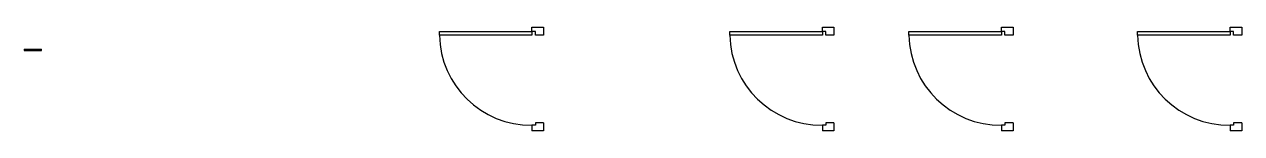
# Model space of a CAD drawing. Header units: millimetres. Extents: x -20622 to 21990, y -10877 to 8500.
# Drawn here: x 11464 to 21990, y 1875 to 2775 of the extents above; entities that cross this region are included whole.
import ezdxf

# ---------------------------------------------------------------- set-up
doc = ezdxf.new("R2010")
doc.units = ezdxf.units.MM
doc.layers.add('DOORS', color=50, linetype='Continuous')
doc.layers.add('Windows', color=190, linetype='Continuous')

msp = doc.modelspace()

# ---------------------------------------------------------------- linework, layer by layer
at = {"layer": 'DOORS'}
for p, q in [((15853, 2735), (15853, 2775)), ((15853, 2775), (15953, 2775)), ((15953, 2775), (15953, 2705)), ((18364, 2735), (18364, 2775)), ((18364, 2775), (18464, 2775)), ((18464, 2775), (18464, 2705)), ((19913, 2735), (19913, 2775)), ((19913, 2775), (20013, 2775)), ((20013, 2775), (20013, 2705)), ((21890, 2735), (21890, 2775)), ((21890, 2775), (21990, 2775)), ((21990, 2775), (21990, 2705)), ((15883, 2735), (15853, 2735)), ((15883, 2705), (15883, 2735)), ((15953, 2705), (15883, 2705)), ((18394, 2735), (18364, 2735)), ((18394, 2705), (18394, 2735)), ((18464, 2705), (18394, 2705)), ((19943, 2735), (19913, 2735)), ((19943, 2705), (19943, 2735)), ((20013, 2705), (19943, 2705)), ((21920, 2735), (21890, 2735)), ((21920, 2705), (21920, 2735)), ((21990, 2705), (21920, 2705)), ((15883, 1925), (15853, 1925)), ((15853, 1925), (15853, 1875)), ((15953, 1945), (15883, 1945)), ((15883, 1945), (15883, 1925)), ((15953, 1945), (15953, 1875)), ((18394, 1925), (18364, 1925)), ((18364, 1925), (18364, 1875)), ((18464, 1945), (18394, 1945)), ((18394, 1945), (18394, 1925)), ((18464, 1945), (18464, 1875)), ((19943, 1925), (19913, 1925)), ((19913, 1925), (19913, 1875)), ((20013, 1945), (19943, 1945)), ((19943, 1945), (19943, 1925)), ((20013, 1945), (20013, 1875)), ((21920, 1925), (21890, 1925)), ((21890, 1925), (21890, 1875)), ((21990, 1945), (21920, 1945)), ((21920, 1945), (21920, 1925)), ((21990, 1945), (21990, 1875)), ((15953, 1875), (15853, 1875)), ((18464, 1875), (18364, 1875)), ((20013, 1875), (19913, 1875)), ((21990, 1875), (21890, 1875))]:
    msp.add_line(p, q, dxfattribs=at)
for points in [[(15853, 2735), (15853, 2705), (15053, 2705), (15053, 2735)], [(18364, 2735), (18364, 2705), (17564, 2705), (17564, 2735)], [(19913, 2735), (19913, 2705), (19113, 2705), (19113, 2735)], [(21890, 2735), (21890, 2705), (21090, 2705), (21090, 2735)]]:
    msp.add_lwpolyline(points, close=True, dxfattribs=at)
for centre in [(15846, 2718), (18357, 2718), (19906, 2718), (21883, 2718)]:
    msp.add_arc(centre, 793, 180.9665, 270.4839, dxfattribs=at)
at = {"layer": 'Windows'}
for p, q in [((11464, 2583), (11614, 2583)), ((11464, 2583), (11464, 2573)), ((11464, 2573), (11614, 2573)), ((11469, 2583), (11469, 2573)), ((11469, 2579), (11609, 2579)), ((11469, 2577), (11609, 2577)), ((11609, 2573), (11609, 2583)), ((11614, 2573), (11614, 2583))]:
    msp.add_line(p, q, dxfattribs=at)

doc.saveas('drawing.dxf')
